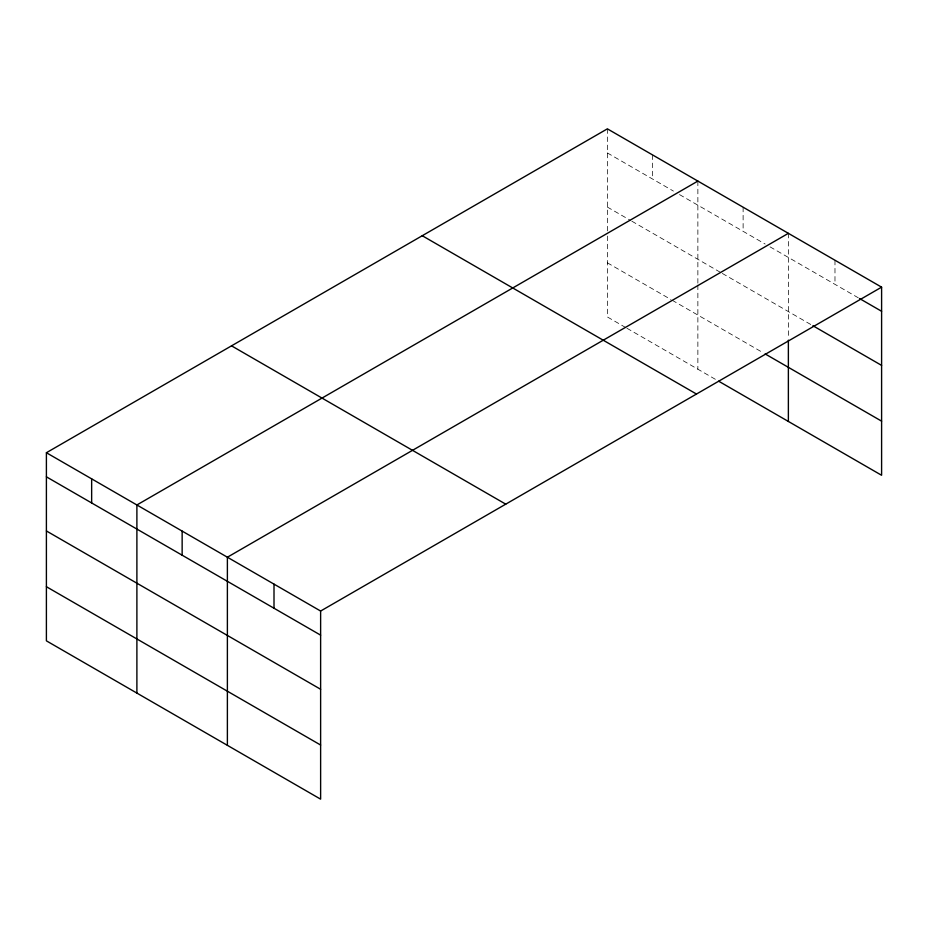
<?xml version="1.0" encoding="UTF-8"?>
<svg xmlns="http://www.w3.org/2000/svg" width="928" height="928" viewBox="0 0 928 928"><rect width="100%" height="100%" fill="white"/><g stroke="black" fill="none" stroke-linecap="round" stroke-linejoin="round"><path stroke-width="0.7" stroke-dasharray="4.64 3.48" d="M607.376 152.946L673.415 191.075M679.528 194.602L765.136 244.029M770.02 246.848L858.296 297.807M607.376 207.072L630.611 220.481M631.84 221.189L721.102 272.728M722.332 273.435L811.675 325.02M607.376 262.833L670.967 299.547M672.197 300.254L762.688 352.501M625.727 327.549L607.376 316.958L607.376 232.812M626.945 328.257L717.437 380.503M834.98 260.246L834.98 284.351M788.371 233.334L788.371 338.732M743.119 207.211L743.119 231.316M697.868 181.088L697.868 283.62M697.868 285.058L697.868 369.205M652.628 154.964L652.628 179.069M607.376 128.841L607.376 231.374"/><path stroke-width="1.39" d="M881.6 287.158L607.376 128.841L46.4 452.725L46.4 640.842L320.624 799.159L320.624 611.042L881.6 287.158L881.6 475.275L718.666 381.199M697.868 181.088L136.892 504.971L136.892 693.077M788.371 233.334L227.383 557.218L227.383 745.323M859.514 298.526L881.6 311.274M812.905 325.728L881.6 365.388M765.136 353.916L881.6 421.15M422.252 235.724L696.476 394.04M231.524 345.842L505.748 504.159M46.4 452.725L320.624 611.042M46.4 476.83L320.624 635.146M46.4 530.955L320.624 689.272M46.4 586.716L320.624 745.033M788.371 340.158L788.371 421.451M274.004 584.13L274.004 608.234M182.143 531.094L182.143 555.199M91.652 478.848L91.652 502.953"/></g></svg>
